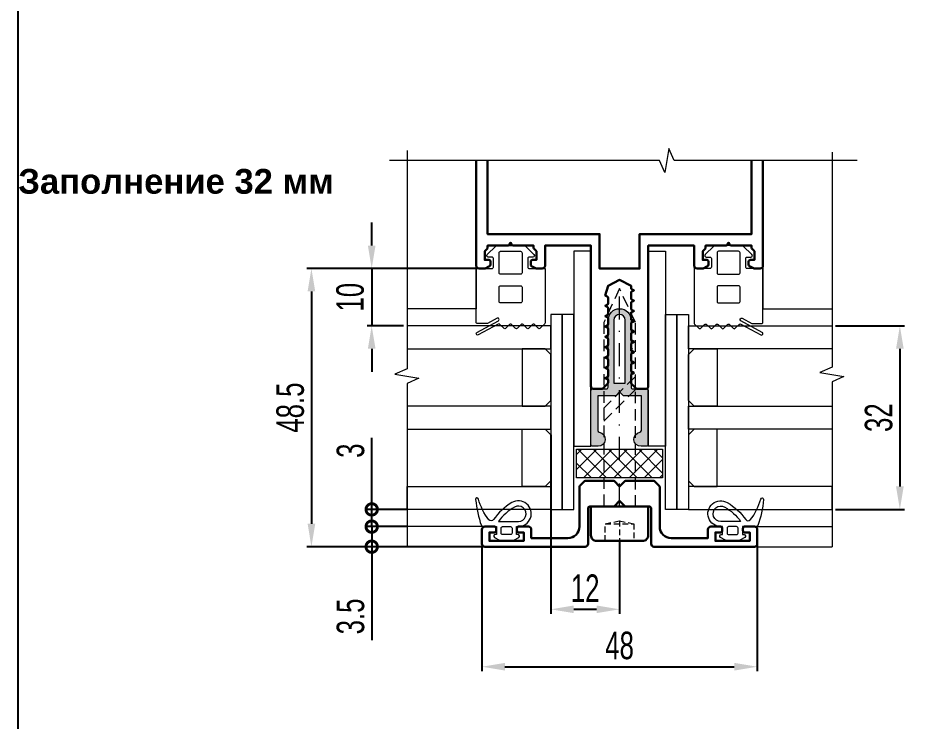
# Model space of a CAD drawing. Extents: x -37 to 8820, y -336 to 478.
# Drawn here: x 7580 to 7679.5, y 141.6 to 218.2 of the extents above; entities that cross this region are included whole.
import ezdxf

# ---------------------------------------------------------------- set-up
doc = ezdxf.new("R2010")
doc.units = 0
doc.header["$LTSCALE"] = 5
doc.linetypes.add('DASHDOT', pattern=[1, 0.5, -0.25, 0, -0.25])
doc.linetypes.add('HIDDEN', pattern=[0.375, 0.25, -0.125])
doc.layers.get('0').update_dxf_attribs({"linetype": 'CONTINUOUS', "lineweight": 30})
doc.layers.get('DEFPOINTS').update_dxf_attribs({"linetype": 'CONTINUOUS'})
for name, color, linetype, lineweight in [('1', 6, 'DASHDOT', 13), ('2', 3, 'HIDDEN', 13), ('3', 1, 'CONTINUOUS', 20), ('Dimentions', 5, 'CONTINUOUS', 15), ('Glass', 5, 'CONTINUOUS', 20), ('Layer1', 5, 'CONTINUOUS', 15), ('Зигзаг', 1, 'CONTINUOUS', 15), ('Конструкции', 252, 'CONTINUOUS', 20), ('Подкладки', 1, 'CONTINUOUS', 20), ('Текстовый', 7, 'CONTINUOUS', 9), ('Уплотнители', 1, 'CONTINUOUS', 20), ('Штриховка', 1, 'CONTINUOUS', 5)]:
    doc.layers.add(name, color=color, linetype=linetype, lineweight=lineweight)
doc.layers.add('Скрытые', color=14, linetype='CONTINUOUS', plot=False)
doc.styles.add('3', font='RUSS.SHX', dxfattribs={"width": 0.7, "height": 3})
doc.styles.add('Каталожный', font='arial.ttf', dxfattribs={"height": 2.5})
doc.dimstyles.new('MX1_6', dxfattribs={"dimtxt": 3, "dimasz": 2.5, "dimexe": 0.5, "dimexo": 0, "dimgap": 0.8, "dimtad": 1, "dimlfac": 1.6, "dimdsep": 46, "dimtxsty": '3', "dimcen": 0, "dimclrd": 256, "dimclre": 256, "dimclrt": 256, "dimaunit": 1, "dimadec": 0, "dimazin": 0, "dimtfac": 1, "dimtmove": 0, "dimatfit": 1, "dimfxl": 1, "dimtvp": 1, "dimtolj": 1, "dimtzin": 0, "dimarcsym": 0})

# ---------------------------------------------------------------- blocks, each defined once
blk = doc.blocks.new('*D1084')
at = {"layer": 'DEFPOINTS', "color": 0, "linetype": 'Continuous', "transparency": 16777216}
for p in [(7669.069, 184.715), (7669.069, 164.715), (7676.067, 164.715)]:
    blk.add_point(p, dxfattribs=at)
at = {"layer": 'Dimentions', "linetype": 'Continuous', "lineweight": -2, "transparency": 16777216}
for p, q in [((7669.069, 184.715), (7676.567, 184.715)), ((7676.067, 182.215), (7676.067, 167.215)), ((7669.069, 164.715), (7676.567, 164.715))]:
    blk.add_line(p, q, dxfattribs=at)
at = {"layer": 'Dimentions', "linetype": 'Continuous', "transparency": 16777216}
for points in [[(7675.65, 182.215), (7676.484, 182.215), (7676.067, 184.715)], [(7675.65, 167.215), (7676.484, 167.215), (7676.067, 164.715)]]:
    blk.add_solid(points, dxfattribs=at)
at = {"layer": 'Dimentions', "linetype": 'Continuous', "transparency": 16777216, "insert": (7673.767, 174.715), "char_height": 3, "attachment_point": 5, "rotation": 90, "style": '3'}
blk.add_mtext('\\A1;32', dxfattribs=at)
blk = doc.blocks.new('*D1085')
at = {"layer": 'DEFPOINTS', "color": 0, "linetype": 'Continuous', "transparency": 16777216}
for p in [(7629.899, 190.965), (7618.514, 184.718), (7621.979, 184.718)]:
    blk.add_point(p, dxfattribs=at)
at = {"layer": 'Dimentions', "linetype": 'Continuous', "lineweight": -2, "transparency": 16777216}
for p, q in [((7618.514, 193.465), (7618.514, 195.965)), ((7629.899, 190.965), (7618.014, 190.965)), ((7618.514, 190.965), (7618.514, 184.718)), ((7621.979, 184.718), (7618.014, 184.718)), ((7618.514, 182.218), (7618.514, 179.718))]:
    blk.add_line(p, q, dxfattribs=at)
at = {"layer": 'Dimentions', "linetype": 'Continuous', "transparency": 16777216}
for points in [[(7618.098, 193.465), (7618.931, 193.465), (7618.514, 190.965)], [(7618.098, 182.218), (7618.931, 182.218), (7618.514, 184.718)]]:
    blk.add_solid(points, dxfattribs=at)
at = {"layer": 'Dimentions', "linetype": 'Continuous', "transparency": 16777216, "insert": (7616.171, 187.842), "char_height": 3, "attachment_point": 5, "rotation": 90, "style": '3'}
blk.add_mtext('\\A1;10', dxfattribs=at)
blk = doc.blocks.new('*D1086')
at = {"layer": 'DEFPOINTS', "color": 0, "linetype": 'Continuous', "transparency": 16777216}
for p in [(7622.188, 190.968), (7611.944, 160.653), (7622.369, 160.653)]:
    blk.add_point(p, dxfattribs=at)
at = {"layer": 'Dimentions', "linetype": 'Continuous', "lineweight": -2, "transparency": 16777216}
for p, q in [((7622.188, 190.968), (7611.444, 190.968)), ((7611.944, 188.468), (7611.944, 163.153)), ((7622.369, 160.653), (7611.444, 160.653))]:
    blk.add_line(p, q, dxfattribs=at)
at = {"layer": 'Dimentions', "linetype": 'Continuous', "transparency": 16777216}
for points in [[(7611.528, 188.468), (7612.361, 188.468), (7611.944, 190.968)], [(7611.528, 163.153), (7612.361, 163.153), (7611.944, 160.653)]]:
    blk.add_solid(points, dxfattribs=at)
at = {"layer": 'Dimentions', "linetype": 'Continuous', "transparency": 16777216, "insert": (7609.644, 175.81), "char_height": 3, "attachment_point": 5, "rotation": 90, "style": '3'}
blk.add_mtext('\\A1;48.5', dxfattribs=at)
blk = doc.blocks.new('*D1102')
at = {"layer": 'DEFPOINTS', "color": 0, "linetype": 'Continuous', "transparency": 16777216}
for p in [(7638.024, 172.84), (7645.524, 161.278), (7645.524, 153.83)]:
    blk.add_point(p, dxfattribs=at)
at = {"layer": 'Dimentions', "linetype": 'Continuous', "lineweight": -2, "transparency": 16777216}
for p, q in [((7638.024, 172.84), (7638.024, 153.33)), ((7645.524, 161.278), (7645.524, 153.33)), ((7640.524, 153.83), (7643.024, 153.83))]:
    blk.add_line(p, q, dxfattribs=at)
at = {"layer": 'Dimentions', "linetype": 'Continuous', "transparency": 16777216}
for points in [[(7640.524, 154.247), (7640.524, 153.413), (7638.024, 153.83)], [(7643.024, 154.247), (7643.024, 153.413), (7645.524, 153.83)]]:
    blk.add_solid(points, dxfattribs=at)
at = {"layer": 'Dimentions', "linetype": 'Continuous', "transparency": 16777216, "insert": (7641.774, 156.13), "char_height": 3, "attachment_point": 5, "style": '3'}
blk.add_mtext('\\A1;12', dxfattribs=at)
blk = doc.blocks.new('_DotSmall')
at = {"color": 0, "linetype": 'ByBlock', "const_width": 0.5}
blk.add_lwpolyline([(-0.0625, 0, 1), (0.0625, 0, 1)], format="xyb", close=True, dxfattribs=at)
blk = doc.blocks.new('*D336')
at = {"layer": 'DEFPOINTS', "color": 0, "linetype": 'Continuous', "transparency": 16777216}
for p in [(7622.369, 162.84), (7618.514, 160.653), (7630.837, 160.653)]:
    blk.add_point(p, dxfattribs=at)
at = {"layer": 'Dimentions', "linetype": 'Continuous', "lineweight": -2, "transparency": 16777216}
for p, q in [((7618.514, 162.84), (7618.514, 165.34)), ((7622.369, 162.84), (7618.014, 162.84)), ((7618.514, 162.84), (7618.514, 160.653)), ((7630.837, 160.653), (7618.014, 160.653)), ((7618.514, 160.653), (7618.514, 150.453))]:
    blk.add_line(p, q, dxfattribs=at)
at = {"layer": 'Dimentions', "linetype": 'Continuous', "lineweight": -2, "transparency": 16777216, "xscale": 2.5, "yscale": 2.5, "zscale": 2.5}
for p, rotation in [((7618.514, 162.84), 270), ((7618.514, 160.653), 90)]:
    blk.add_blockref('_DotSmall', p, dxfattribs=dict(at, rotation=rotation))
at = {"layer": 'Dimentions', "linetype": 'Continuous', "transparency": 16777216, "insert": (7616.214, 153.053), "char_height": 3, "attachment_point": 5, "rotation": 90, "style": '3'}
blk.add_mtext('\\A1;3.5', dxfattribs=at)
blk = doc.blocks.new('*D337')
at = {"layer": 'DEFPOINTS', "color": 0, "linetype": 'Continuous', "transparency": 16777216}
for p in [(7630.524, 160.653), (7660.524, 160.965), (7660.524, 147.573)]:
    blk.add_point(p, dxfattribs=at)
at = {"layer": 'Dimentions', "linetype": 'Continuous', "lineweight": -2, "transparency": 16777216}
for p, q in [((7630.524, 160.653), (7630.524, 147.073)), ((7660.524, 160.965), (7660.524, 147.073)), ((7633.024, 147.573), (7658.024, 147.573))]:
    blk.add_line(p, q, dxfattribs=at)
at = {"layer": 'Dimentions', "linetype": 'Continuous', "transparency": 16777216}
for points in [[(7633.024, 147.99), (7633.024, 147.157), (7630.524, 147.573)], [(7658.024, 147.99), (7658.024, 147.157), (7660.524, 147.573)]]:
    blk.add_solid(points, dxfattribs=at)
at = {"layer": 'Dimentions', "linetype": 'Continuous', "transparency": 16777216, "insert": (7645.524, 149.873), "char_height": 3, "attachment_point": 5, "style": '3'}
blk.add_mtext('\\A1;48', dxfattribs=at)
blk = doc.blocks.new('*D338')
at = {"layer": 'DEFPOINTS', "color": 0, "linetype": 'Continuous', "transparency": 16777216}
for p in [(7622.369, 164.715), (7618.514, 162.84), (7622.369, 162.84)]:
    blk.add_point(p, dxfattribs=at)
at = {"layer": 'Dimentions', "linetype": 'Continuous', "lineweight": -2, "transparency": 16777216}
for p, q in [((7618.514, 164.715), (7618.514, 172.515)), ((7622.369, 164.715), (7618.014, 164.715)), ((7618.514, 162.84), (7618.514, 164.715)), ((7622.369, 162.84), (7618.014, 162.84)), ((7618.514, 162.84), (7618.514, 160.34))]:
    blk.add_line(p, q, dxfattribs=at)
at = {"layer": 'Dimentions', "linetype": 'Continuous', "lineweight": -2, "transparency": 16777216, "xscale": 2.5, "yscale": 2.5, "zscale": 2.5}
for p, rotation in [((7618.514, 164.715), 270), ((7618.514, 162.84), 90)]:
    blk.add_blockref('_DotSmall', p, dxfattribs=dict(at, rotation=rotation))
at = {"layer": 'Dimentions', "linetype": 'Continuous', "transparency": 16777216, "insert": (7616.214, 171.115), "char_height": 3, "attachment_point": 5, "rotation": 90, "style": '3'}
blk.add_mtext('\\A1;3', dxfattribs=at)

msp = doc.modelspace()

# ---------------------------------------------------------------- hatches: boundary and pattern name
at = {"layer": 'Layer1', "linetype": 'Continuous'}
h = msp.add_hatch(dxfattribs=at)
h.set_pattern_fill('NET', color=256, scale=9.375, angle=45, style=0)
h.set_pattern_definition([(45, (8670.3644, 33.5166), (-0.8286408, 0.8286408), []), (135, (8670.3644, 33.5166), (-0.8286408, -0.8286408), [])])
h.paths.add_polyline_path([(7640.8367, 171.2776), (7650.2117, 171.2776), (7650.2117, 168.1526), (7640.8367, 168.1526)])
at = {"layer": 'Штриховка'}
h = msp.add_hatch(color=256, dxfattribs=at)
h.dxf.hatch_style = 1
edge = h.paths.add_edge_path(flags=16)
edge.add_line((7646.1492, 178.4651), (7646.1492, 185.3401))
edge.add_arc((7645.5242, 185.3401), 0.625, 0, 180)
edge.add_line((7644.8992, 185.3401), (7644.8992, 178.4651))
edge.add_line((7644.8992, 178.4651), (7646.1492, 178.4651))
edge = h.paths.add_edge_path()
edge.add_arc((7643.1804, 172.3713), 0.7812, -90, 80.718201, ccw=False)
edge.add_line((7643.1804, 171.5901), (7642.5867, 171.5901))
edge.add_arc((7642.5867, 171.7776), 0.1875, 180, 270, ccw=False)
edge.add_line((7642.3992, 171.7776), (7642.3992, 177.6526))
edge.add_arc((7642.5867, 177.6526), 0.1875, 90, 180, ccw=False)
edge.add_line((7642.5867, 177.8401), (7644.0867, 177.8401))
edge.add_arc((7644.0867, 178.0276), 0.1875, 270, 360)
edge.add_line((7644.2742, 178.0276), (7644.2742, 182.0901))
edge.add_arc((7644.2742, 182.2151), 0.125, 90, 270, ccw=False)
edge.add_line((7644.2742, 182.3401), (7644.2742, 185.3401))
edge.add_arc((7645.5242, 185.3401), 1.25, 0, 180, ccw=False)
edge.add_line((7646.7742, 185.3401), (7646.7742, 182.3401))
edge.add_arc((7646.7742, 182.2151), 0.125, -90, 90, ccw=False)
edge.add_line((7646.7742, 182.0901), (7646.7742, 178.0276))
edge.add_arc((7646.9617, 178.0276), 0.1875, 180, 270)
edge.add_line((7646.9617, 177.8401), (7648.4617, 177.8401))
edge.add_arc((7648.4617, 177.6526), 0.1875, 0, 90, ccw=False)
edge.add_line((7648.6492, 177.6526), (7648.6492, 171.7776))
edge.add_arc((7648.4617, 171.7776), 0.1875, -90, 0, ccw=False)
edge.add_line((7648.4617, 171.5901), (7647.8679, 171.5901))
edge.add_arc((7647.8679, 172.3713), 0.7812, 99.281799, 270, ccw=False)
edge.add_arc((7647.7117, 173.3274), 0.1875, 279.281799, 360)
edge.add_line((7647.8992, 173.3274), (7647.8992, 177.0901))
edge.add_line((7647.8992, 177.0901), (7646.0393, 177.0901))
edge.add_arc((7646.0393, 177.2776), 0.1875, 225, 270, ccw=False)
edge.add_line((7645.9067, 177.145), (7645.5242, 177.5276))
edge.add_line((7645.5242, 177.5276), (7645.1416, 177.145))
edge.add_arc((7645.009, 177.2776), 0.1875, 270, 315, ccw=False)
edge.add_line((7645.009, 177.0901), (7643.1492, 177.0901))
edge.add_line((7643.1492, 177.0901), (7643.1492, 173.3274))
edge.add_arc((7643.3367, 173.3274), 0.1875, 180, 260.718201)

# ---------------------------------------------------------------- linework, layer by layer
msp.add_lwpolyline([(7629.8992, 202.7289), (7629.8992, 191.2776, 0.4142136), (7630.2117, 190.9651), (7630.7924, 190.9651, 0.1164338), (7630.8762, 190.9849), (7631.358, 191.2258, 0.284079), (7631.4617, 191.3935), (7631.4617, 191.7151, 0.4142136), (7631.2742, 191.9026), (7630.8367, 191.9026), (7630.8367, 192.8401), (7631.0942, 193.0977, 0.1989124), (7631.1492, 193.2303), (7631.1492, 193.4651), (7633.377, 193.4651, 0.284079), (7633.5447, 193.5687), (7633.6492, 193.7776), (7633.7536, 193.5687, 0.284079), (7633.9213, 193.4651), (7636.1492, 193.4651), (7636.1492, 193.2303, 0.1989124), (7636.2041, 193.0977), (7636.4617, 192.8401), (7636.4617, 191.9026), (7636.0242, 191.9026, 0.4142136), (7635.8367, 191.7151), (7635.8367, 191.3935, 0.284079), (7635.9403, 191.2258), (7636.4221, 190.9849, 0.1164338), (7636.5059, 190.9651), (7637.0867, 190.9651, 0.4142136), (7637.3992, 191.2776), (7637.3992, 193.4651), (7642.3992, 193.4651), (7642.3992, 178.1526, 0.4142136), (7642.7117, 177.8401), (7643.5715, 177.8401, 0.1989124), (7643.7041, 177.895), (7644.2192, 178.4102, 0.1989124), (7644.2742, 178.5428), (7644.2742, 178.7555, 0.284079), (7644.1705, 178.9232), (7643.9617, 179.0276), (7644.1705, 179.132, 0.284079), (7644.2742, 179.2997), (7644.2742, 179.8805, 0.284079), (7644.1705, 180.0482), (7643.9617, 180.1526), (7644.1705, 180.257, 0.284079), (7644.2742, 180.4247), (7644.2742, 181.0055, 0.284079), (7644.1705, 181.1732), (7643.9617, 181.2776), (7644.1705, 181.382, 0.284079), (7644.2742, 181.5497), (7644.2742, 182.1305, 0.284079), (7644.1705, 182.2982), (7643.9617, 182.4026), (7644.1705, 182.507, 0.284079), (7644.2742, 182.6747), (7644.2742, 183.2555, 0.284079), (7644.1705, 183.4232), (7643.9617, 183.5276), (7644.1705, 183.632, 0.284079), (7644.2742, 183.7997), (7644.2742, 184.3805, 0.284079), (7644.1705, 184.5482), (7643.9617, 184.6526), (7644.1705, 184.757, 0.284079), (7644.2742, 184.9247), (7644.2742, 185.5055, 0.284079), (7644.1705, 185.6732), (7643.9617, 185.7776), (7644.1705, 185.882, 0.284079), (7644.2742, 186.0497), (7644.2742, 186.6305, 0.284079), (7644.1705, 186.7982), (7643.9617, 186.9026), (7644.1705, 187.007, 0.284079), (7644.2742, 187.1747), (7644.2742, 187.7555, 0.284079), (7644.1705, 187.9232), (7643.9617, 188.0276), (7644.2742, 189.0901), (7645.5242, 189.7151), (7646.7742, 189.0901), (7646.7742, 188.8622, 0.284079), (7646.8778, 188.6945), (7647.0867, 188.5901), (7646.8778, 188.4857, 0.284079), (7646.7742, 188.318), (7646.7742, 187.7372, 0.284079), (7646.8778, 187.5695), (7647.0867, 187.4651), (7646.8778, 187.3607, 0.284079), (7646.7742, 187.193), (7646.7742, 186.6122, 0.284079), (7646.8778, 186.4445), (7647.0867, 186.3401), (7646.8778, 186.2357, 0.284079), (7646.7742, 186.068), (7646.7742, 185.4872, 0.284079), (7646.8778, 185.3195), (7647.0867, 185.2151), (7646.8778, 185.1107, 0.284079), (7646.7742, 184.943), (7646.7742, 184.3622, 0.284079), (7646.8778, 184.1945), (7647.0867, 184.0901), (7646.8778, 183.9857, 0.284079), (7646.7742, 183.818), (7646.7742, 183.2372, 0.284079), (7646.8778, 183.0695), (7647.0867, 182.9651), (7646.8778, 182.8607, 0.284079), (7646.7742, 182.693), (7646.7742, 182.1122, 0.284079), (7646.8778, 181.9445), (7647.0867, 181.8401), (7646.8778, 181.7357, 0.284079), (7646.7742, 181.568), (7646.7742, 180.9872, 0.284079), (7646.8778, 180.8195), (7647.0867, 180.7151), (7646.8778, 180.6107, 0.284079), (7646.7742, 180.443), (7646.7742, 179.8622, 0.284079), (7646.8778, 179.6945), (7647.0867, 179.5901), (7646.8778, 179.4857, 0.284079), (7646.7742, 179.318), (7646.7742, 178.5428, 0.1989124), (7646.8291, 178.4102), (7647.3442, 177.895, 0.1989124), (7647.4768, 177.8401), (7648.3367, 177.8401, 0.4142136), (7648.6492, 178.1526), (7648.6492, 193.4651), (7653.6492, 193.4651), (7653.6492, 191.2776, 0.4142136), (7653.9617, 190.9651), (7654.5424, 190.9651, 0.1164338), (7654.6262, 190.9849), (7655.108, 191.2258, 0.284079), (7655.2117, 191.3935), (7655.2117, 191.7151, 0.4142136), (7655.0242, 191.9026), (7654.5867, 191.9026), (7654.5867, 192.8401), (7654.8442, 193.0977, 0.1989124), (7654.8992, 193.2303), (7654.8992, 193.4651), (7657.127, 193.4651, 0.284079), (7657.2947, 193.5687), (7657.3992, 193.7776), (7657.5036, 193.5687, 0.284079), (7657.6713, 193.4651), (7659.8992, 193.4651), (7659.8992, 193.2303, 0.1989124), (7659.9541, 193.0977), (7660.2117, 192.8401), (7660.2117, 191.9026), (7659.7742, 191.9026, 0.4142136), (7659.5867, 191.7151), (7659.5867, 191.3935, 0.284079), (7659.6903, 191.2258), (7660.1721, 190.9849, 0.1164338), (7660.2559, 190.9651), (7660.8367, 190.9651, 0.4142136), (7661.1492, 191.2776), (7661.1492, 202.7289)], format="xyb")
msp.add_lwpolyline([(7631.1492, 202.7289), (7631.1492, 194.7151), (7643.3367, 194.7151), (7643.3367, 190.9651), (7647.7117, 190.9651), (7647.7117, 194.7151), (7659.8992, 194.7151), (7659.8992, 202.7289)])
msp.add_lwpolyline([(7660.5242, 160.9651), (7660.5242, 162.5276, 0.4142136), (7660.2117, 162.8401), (7659.1492, 162.8401, 0.4142136), (7658.9617, 162.6526), (7658.9617, 162.4026, 0.4142136), (7659.1492, 162.2151), (7659.7117, 162.2151), (7659.7117, 161.2776), (7655.9617, 161.2776), (7655.9617, 162.2151), (7656.5242, 162.2151, 0.4142136), (7656.7117, 162.4026), (7656.7117, 162.6526, 0.4142136), (7656.5242, 162.8401), (7655.4617, 162.8401, 0.4142136), (7655.1492, 162.5276), (7655.1492, 161.5901), (7651.1492, 161.5901, -0.4142136), (7649.8992, 162.8401), (7649.8992, 167.1374, 0.1989124), (7649.8442, 167.27), (7649.3291, 167.7852, 0.1989124), (7649.1965, 167.8401), (7646.2268, 167.8401, 0.1989124), (7646.0942, 167.7852), (7645.5242, 167.2151), (7644.9541, 167.7852, 0.1989124), (7644.8215, 167.8401), (7641.8518, 167.8401, 0.1989124), (7641.7192, 167.7852), (7641.2041, 167.27, 0.1989124), (7641.1492, 167.1374), (7641.1492, 162.8401, -0.4142136), (7639.8992, 161.5901), (7635.8992, 161.5901), (7635.8992, 162.5276, 0.4142136), (7635.5867, 162.8401), (7634.5242, 162.8401, 0.4142136), (7634.3367, 162.6526), (7634.3367, 162.4026, 0.4142136), (7634.5242, 162.2151), (7635.0867, 162.2151), (7635.0867, 161.2776), (7631.3367, 161.2776), (7631.3367, 162.2151), (7631.8992, 162.2151, 0.4142136), (7632.0867, 162.4026), (7632.0867, 162.6526, 0.4142136), (7631.8992, 162.8401), (7630.8367, 162.8401, 0.4142136), (7630.5242, 162.5276), (7630.5242, 160.9651, 0.4142136), (7630.8367, 160.6526), (7641.7742, 160.6526, 0.4142136), (7642.0867, 160.9651), (7642.0867, 164.8401, -0.4142136), (7642.2742, 165.0276), (7644.8215, 165.0276, 0.1989124), (7644.9541, 165.0825), (7645.5242, 165.6526), (7646.0942, 165.0825, 0.1989124), (7646.2268, 165.0276), (7648.7742, 165.0276, -0.4142136), (7648.9617, 164.8401), (7648.9617, 160.9651, 0.4142136), (7649.2742, 160.6526), (7660.2117, 160.6526, 0.4142136)], format="xyb", close=True)
at = {"ltscale": 5}
msp.add_lwpolyline([(7642.3992, 161.9026), (7642.3992, 165.0276), (7648.6492, 165.0276), (7648.6492, 161.9026, -0.4142136), (7648.0242, 161.2776), (7643.0242, 161.2776, -0.4142136)], format="xyb", close=True, dxfattribs=at)
at = {"layer": '1'}
msp.add_line((7645.5242, 165.0276), (7645.5242, 188.7776), dxfattribs=at)
at = {"layer": '2', "linetype": 'HIDDEN', "ltscale": 0.5}
msp.add_line((7645.5242, 163.4651), (7645.5242, 161.2776), dxfattribs=at)
at = {"layer": '2'}
for points in [[(7647.2429, 165.0276), (7647.2429, 185.0917), (7645.5242, 188.7776), (7643.8054, 185.0917), (7643.8054, 165.0276)], [(7643.8054, 174.3309), (7647.2429, 177.7684), (7647.2429, 179.2006), (7643.8054, 175.7631)]]:
    msp.add_lwpolyline(points, close=True, dxfattribs=at)
at = {"layer": '2', "linetype": 'HIDDEN', "ltscale": 0.5}
for points in [[(7643.9617, 163.1526), (7645.5242, 163.4651), (7647.0867, 163.1526)], [(7643.9617, 161.2776), (7643.9617, 163.1526), (7647.0867, 163.1526), (7647.0867, 161.2776)]]:
    msp.add_lwpolyline(points, dxfattribs=at)
at = {"layer": '3'}
for points in [[(7629.8374, 165.7934, 0.0585144), (7630.4618, 162.9453, 0.3198023), (7630.6095, 162.8401), (7632.1179, 162.8401), (7632.1179, 161.9651), (7631.9617, 161.9651, 0.767327), (7631.8835, 161.6735), (7632.4248, 161.361, 0.1316525), (7632.5029, 161.3401), (7633.9204, 161.3401, 0.1316525), (7633.9985, 161.361), (7634.5398, 161.6735, 0.767327), (7634.4617, 161.9651), (7634.3054, 161.9651), (7634.3054, 162.8401), (7634.4929, 162.8401, 1.3063117), (7633.7842, 165.461, 0.1106677), (7631.7818, 163.6007, -0.5052068), (7631.2789, 163.5839, -0.1024097), (7630.1439, 165.8491, 0.9223452)], [(7661.2109, 165.7934, -0.0585144), (7660.5865, 162.9453, -0.3198023), (7660.4388, 162.8401), (7658.9304, 162.8401), (7658.9304, 161.9651), (7659.0867, 161.9651, -0.767327), (7659.1648, 161.6735), (7658.6235, 161.361, -0.1316525), (7658.5454, 161.3401), (7657.1279, 161.3401, -0.1316525), (7657.0498, 161.361), (7656.5085, 161.6735, -0.767327), (7656.5867, 161.9651), (7656.7429, 161.9651), (7656.7429, 162.8401), (7656.5554, 162.8401, -1.3063117), (7657.2641, 165.461, -0.1106677), (7659.2665, 163.6007, 0.5052068), (7659.7694, 163.5839, 0.1024097), (7660.9044, 165.8491, -0.9223452)], [(7634.4929, 163.4026, 1.3063117), (7634.0677, 164.9751, 0.1041186), (7632.3304, 163.4026)], [(7656.5554, 163.4026, -1.3063117), (7656.9806, 164.9751, -0.1041186), (7658.7179, 163.4026)], [(7632.7742, 162.8401), (7633.6492, 162.8401, -0.4142136), (7633.8054, 162.6838), (7633.8054, 162.1213, -0.4142136), (7633.6492, 161.9651), (7632.7742, 161.9651, -0.4142136), (7632.6179, 162.1213), (7632.6179, 162.6838, -0.4142136)], [(7658.2742, 162.8401), (7657.3992, 162.8401, 0.4142136), (7657.2429, 162.6838), (7657.2429, 162.1213, 0.4142136), (7657.3992, 161.9651), (7658.2742, 161.9651, 0.4142136), (7658.4304, 162.1213), (7658.4304, 162.6838, 0.4142136)]]:
    msp.add_lwpolyline(points, format="xyb", close=True, dxfattribs=at)
at = {"layer": 'Glass'}
for points in [[(7622.3689, 182.2151), (7638.0242, 182.2151), (7638.0242, 184.7151), (7622.3689, 184.7151)], [(7668.6794, 182.2151), (7653.0242, 182.2151), (7653.0242, 184.7151), (7668.6794, 184.7151)], [(7638.0242, 176.5901), (7638.0242, 181.5901), (7637.3992, 182.2151), (7634.8992, 182.2151), (7634.8992, 175.9651), (7637.3992, 175.9651)], [(7653.0242, 176.5901), (7653.0242, 181.5901), (7653.6492, 182.2151), (7656.1492, 182.2151), (7656.1492, 175.9651), (7653.6492, 175.9651)], [(7622.3689, 173.4651), (7638.0242, 173.4651), (7638.0242, 175.9651), (7622.3689, 175.9651)], [(7668.6794, 173.4651), (7653.0242, 173.4651), (7653.0242, 175.9651), (7668.6794, 175.9651)], [(7638.0242, 172.8401), (7638.0242, 167.8401), (7637.3992, 167.2151), (7634.8992, 167.2151), (7634.8992, 173.4651), (7637.3992, 173.4651)], [(7653.0242, 172.8401), (7653.0242, 167.8401), (7653.6492, 167.2151), (7656.1492, 167.2151), (7656.1492, 173.4651), (7653.6492, 173.4651)], [(7622.3689, 167.2151), (7638.0242, 167.2151), (7638.0242, 164.7151), (7622.3689, 164.7151)], [(7668.6794, 167.2151), (7653.0242, 167.2151), (7653.0242, 164.7151), (7668.6794, 164.7151)]]:
    msp.add_lwpolyline(points, close=True, dxfattribs=at)
at = {"layer": 'Layer1', "linetype": 'Continuous'}
msp.add_lwpolyline([(7640.8367, 171.2776), (7650.2117, 171.2776), (7650.2117, 168.1526), (7640.8367, 168.1526)], close=True, dxfattribs=at)
at = {"layer": 'Зигзаг'}
for points in [[(7671.4079, 202.7289), (7651.4668, 202.7289), (7650.8859, 204.0468), (7650.4503, 201.4341), (7649.8678, 202.7289), (7620.4684, 202.7289)], [(7622.3689, 203.8343), (7622.3689, 180.0202), (7621.051, 179.4394), (7623.6637, 179.0037), (7622.3689, 178.4212), (7622.3689, 160.6526)], [(7668.6794, 203.6273), (7668.6794, 180.2273), (7667.3615, 179.6464), (7669.9742, 179.2108), (7668.6794, 178.6283), (7668.6794, 160.6526)]]:
    msp.add_lwpolyline(points, dxfattribs=at)
at = {"layer": 'Конструкции'}
for p, q in [((7630.8367, 162.8401), (7622.3689, 162.8401)), ((7660.2117, 162.8401), (7668.6794, 162.8401)), ((7630.5242, 160.6526), (7622.3689, 160.6526)), ((7660.5242, 160.6526), (7668.6794, 160.6526))]:
    msp.add_line(p, q, dxfattribs=at)
for points in [[(7629.8992, 202.7289), (7629.8992, 186.5901), (7622.3689, 186.5901)], [(7661.1492, 202.7289), (7661.1492, 186.5901), (7668.6794, 186.5901)]]:
    msp.add_lwpolyline(points, dxfattribs=at)
at = {"layer": 'Подкладки'}
for points in [[(7642.3992, 192.8401), (7640.5242, 192.8401), (7640.5242, 171.5901), (7642.3992, 171.5901)], [(7648.6492, 192.8401), (7650.5242, 192.8401), (7650.5242, 171.5901), (7648.6492, 171.5901)], [(7639.2742, 185.9651), (7638.0242, 185.9651), (7638.0242, 164.7151), (7639.2742, 164.7151)], [(7640.5242, 185.9651), (7639.2742, 185.9651), (7639.2742, 164.7151), (7640.5242, 164.7151)], [(7650.5242, 185.9651), (7651.7742, 185.9651), (7651.7742, 164.7151), (7650.5242, 164.7151)], [(7651.7742, 185.9651), (7653.0242, 185.9651), (7653.0242, 164.7151), (7651.7742, 164.7151)]]:
    msp.add_lwpolyline(points, close=True, dxfattribs=at)
for points in [[(7643.3064, 173.1424, -0.9221128), (7643.1804, 171.5901), (7642.5867, 171.5901, -0.4142136), (7642.3992, 171.7776), (7642.3992, 177.6526, -0.4142136), (7642.5867, 177.8401), (7644.0867, 177.8401, 0.4142136), (7644.2742, 178.0276), (7644.2742, 182.0901, -1), (7644.2742, 182.3401), (7644.2742, 185.3401, -1), (7646.7742, 185.3401), (7646.7742, 182.3401, -1), (7646.7742, 182.0901), (7646.7742, 178.0276, 0.4142136), (7646.9617, 177.8401), (7648.4617, 177.8401, -0.4142136), (7648.6492, 177.6526), (7648.6492, 171.7776, -0.4142136), (7648.4617, 171.5901), (7647.8679, 171.5901, -0.9221128), (7647.7419, 173.1424, 0.3675232), (7647.8992, 173.3274), (7647.8992, 177.0901), (7646.0393, 177.0901, -0.1989124), (7645.9067, 177.145), (7645.5242, 177.5276), (7645.1416, 177.145, -0.1989124), (7645.009, 177.0901), (7643.1492, 177.0901), (7643.1492, 173.3274, 0.3675232)], [(7646.1492, 178.4651), (7646.1492, 185.3401, 1), (7644.8992, 185.3401), (7644.8992, 178.4651)]]:
    msp.add_lwpolyline(points, format="xyb", close=True, dxfattribs=at)
at = {"layer": 'Скрытые', "linetype": 'Continuous'}
msp.add_lwpolyline([(7580, 10), (7580, 287), (7745, 287), (7745, 10)], close=True, dxfattribs=at)
at = {"layer": 'Уплотнители'}
for points in [[(7632.1684, 185.5509), (7631.1233, 184.984, -0.1249127), (7631.0488, 184.9651), (7630.0554, 184.9651, -0.4142136), (7629.8992, 185.1213), (7629.8992, 190.9651), (7631.6179, 190.9651, 0.4142136), (7631.7742, 191.1213), (7631.7742, 192.0588, 0.4142136), (7631.6179, 192.2151), (7631.2117, 192.2151, -0.6685867), (7631.1013, 192.4819), (7632.0409, 193.4194, -0.1986192), (7632.1513, 193.4651), (7635.147, 193.4651, -0.1986192), (7635.2574, 193.4194), (7636.197, 192.4819, -0.6685867), (7636.0867, 192.2151), (7635.6804, 192.2151, 0.4142136), (7635.5242, 192.0588), (7635.5242, 191.1213, 0.4142136), (7635.6804, 190.9651), (7637.3992, 190.9651), (7637.3992, 185.0298, -0.1989124), (7637.3534, 184.9193), (7636.8846, 184.4506, -0.4142136), (7636.6637, 184.4506), (7636.2596, 184.8546, 0.4142136), (7636.0387, 184.8546), (7635.6346, 184.4506, -0.4142136), (7635.4137, 184.4506), (7635.0096, 184.8546, 0.4142136), (7634.7887, 184.8546), (7634.3846, 184.4506, -0.4142136), (7634.1637, 184.4506), (7633.7596, 184.8546, 0.4142136), (7633.5387, 184.8546), (7633.1346, 184.4506, -0.4142136), (7632.9137, 184.4506), (7632.4816, 184.8826, 0.3320761), (7632.2966, 184.9095), (7630.1299, 183.734, -1), (7629.9809, 184.0087), (7632.3174, 185.2763, 1)], [(7658.8799, 185.5509), (7659.925, 184.984, 0.1249127), (7659.9995, 184.9651), (7660.9929, 184.9651, 0.4142136), (7661.1492, 185.1213), (7661.1492, 190.9651), (7659.4304, 190.9651, -0.4142136), (7659.2742, 191.1213), (7659.2742, 192.0588, -0.4142136), (7659.4304, 192.2151), (7659.8367, 192.2151, 0.6685867), (7659.947, 192.4819), (7659.0074, 193.4194, 0.1986192), (7658.897, 193.4651), (7655.9013, 193.4651, 0.1986192), (7655.7909, 193.4194), (7654.8513, 192.4819, 0.6685867), (7654.9617, 192.2151), (7655.3679, 192.2151, -0.4142136), (7655.5242, 192.0588), (7655.5242, 191.1213, -0.4142136), (7655.3679, 190.9651), (7653.6492, 190.9651), (7653.6492, 185.0298, 0.1989124), (7653.6949, 184.9193), (7654.1637, 184.4506, 0.4142136), (7654.3846, 184.4506), (7654.7887, 184.8546, -0.4142136), (7655.0096, 184.8546), (7655.4137, 184.4506, 0.4142136), (7655.6346, 184.4506), (7656.0387, 184.8546, -0.4142136), (7656.2596, 184.8546), (7656.6637, 184.4506, 0.4142136), (7656.8846, 184.4506), (7657.2887, 184.8546, -0.4142136), (7657.5096, 184.8546), (7657.9137, 184.4506, 0.4142136), (7658.1346, 184.4506), (7658.5667, 184.8826, -0.3320761), (7658.7517, 184.9095), (7660.9184, 183.734, 1), (7661.0674, 184.0087), (7658.7309, 185.2763, -1)], [(7632.5554, 192.8401), (7634.7429, 192.8401, -0.4142136), (7634.8992, 192.6838), (7634.8992, 190.4963, -0.4142136), (7634.7429, 190.3401), (7632.5554, 190.3401, -0.4142136), (7632.3992, 190.4963), (7632.3992, 192.6838, -0.4142136)], [(7658.4929, 192.8401), (7656.3054, 192.8401, 0.4142136), (7656.1492, 192.6838), (7656.1492, 190.4963, 0.4142136), (7656.3054, 190.3401), (7658.4929, 190.3401, 0.4142136), (7658.6492, 190.4963), (7658.6492, 192.6838, 0.4142136)], [(7632.5554, 189.0901), (7634.7429, 189.0901, -0.4142136), (7634.8992, 188.9338), (7634.8992, 187.3713, -0.4142136), (7634.7429, 187.2151), (7632.5554, 187.2151, -0.4142136), (7632.3992, 187.3713), (7632.3992, 188.9338, -0.4142136)], [(7658.4929, 189.0901), (7656.3054, 189.0901, 0.4142136), (7656.1492, 188.9338), (7656.1492, 187.3713, 0.4142136), (7656.3054, 187.2151), (7658.4929, 187.2151, 0.4142136), (7658.6492, 187.3713), (7658.6492, 188.9338, 0.4142136)]]:
    msp.add_lwpolyline(points, format="xyb", close=True, dxfattribs=at)

# ---------------------------------------------------------------- texts
at = {"layer": 'Текстовый', "linetype": 'Continuous', "insert": (7580, 201.8181), "char_height": 2.7, "width": 42.664921, "attachment_point": 1, "style": 'Каталожный'}
msp.add_mtext('\\pxql;{\\fArial|b1|i0|c204|p34;Заполнение 32 мм}', dxfattribs=at)

# ---------------------------------------------------------------- dimensions: what is measured, and where the dimension line sits
at = {"layer": 'Dimentions', "linetype": 'Continuous'}
for base, p1, p2, picture, middle in [((7618.5143, 184.718), (7629.8992, 190.9651), (7621.979, 184.718), '*D1085', (7616.1715, 187.8415)), ((7611.9443, 160.6526), (7622.1882, 190.968), (7622.3689, 160.6526), '*D1086', (7609.6443, 175.8103)), ((7676.067, 164.7151), (7669.0693, 184.7151), (7669.0693, 164.7151), '*D1084', (7673.767, 174.7151))]:
    dim = msp.add_linear_dim(base=base, p1=p1, p2=p2, angle=90, dimstyle='MX1_6', dxfattribs=at)
    dim.commit()
    dim.dimension.update_dxf_attribs({"geometry": picture, "text_midpoint": middle})
dim = msp.add_linear_dim(base=(7618.5143, 162.8401), p1=(7622.3689, 164.7151), p2=(7622.3689, 162.8401), angle=90, dimstyle='MX1_6', override={"dimdec": 1, "dimblk1": 'DotSmall', "dimblk2": 'DotSmall', "dimsah": 1}, dxfattribs=at)
dim.commit()
dim.dimension.update_dxf_attribs({"geometry": '*D338', "text_midpoint": (7618.5143, 171.1151), "dimtype": 160})
for base, p1, p2, picture, middle in [((7645.5242, 153.83), (7638.0242, 172.8401), (7645.5242, 161.2776), '*D1102', (7641.7742, 156.13)), ((7660.5242, 147.5734), (7630.5242, 160.6526), (7660.5242, 160.9651), '*D337', (7645.5242, 149.8734))]:
    dim = msp.add_linear_dim(base=base, p1=p1, p2=p2, dimstyle='MX1_6', dxfattribs=at)
    dim.commit()
    dim.dimension.update_dxf_attribs({"geometry": picture, "text_midpoint": middle})
dim = msp.add_linear_dim(base=(7618.5143, 160.6526), p1=(7622.3689, 162.8401), p2=(7630.8367, 160.6526), angle=90, dimstyle='MX1_6', override={"dimdec": 1, "dimblk1": 'DotSmall', "dimblk2": 'DotSmall', "dimsah": 1}, dxfattribs=at)
dim.commit()
dim.dimension.update_dxf_attribs({"geometry": '*D336', "text_midpoint": (7616.2143, 153.0526)})

doc.saveas('drawing.dxf')
